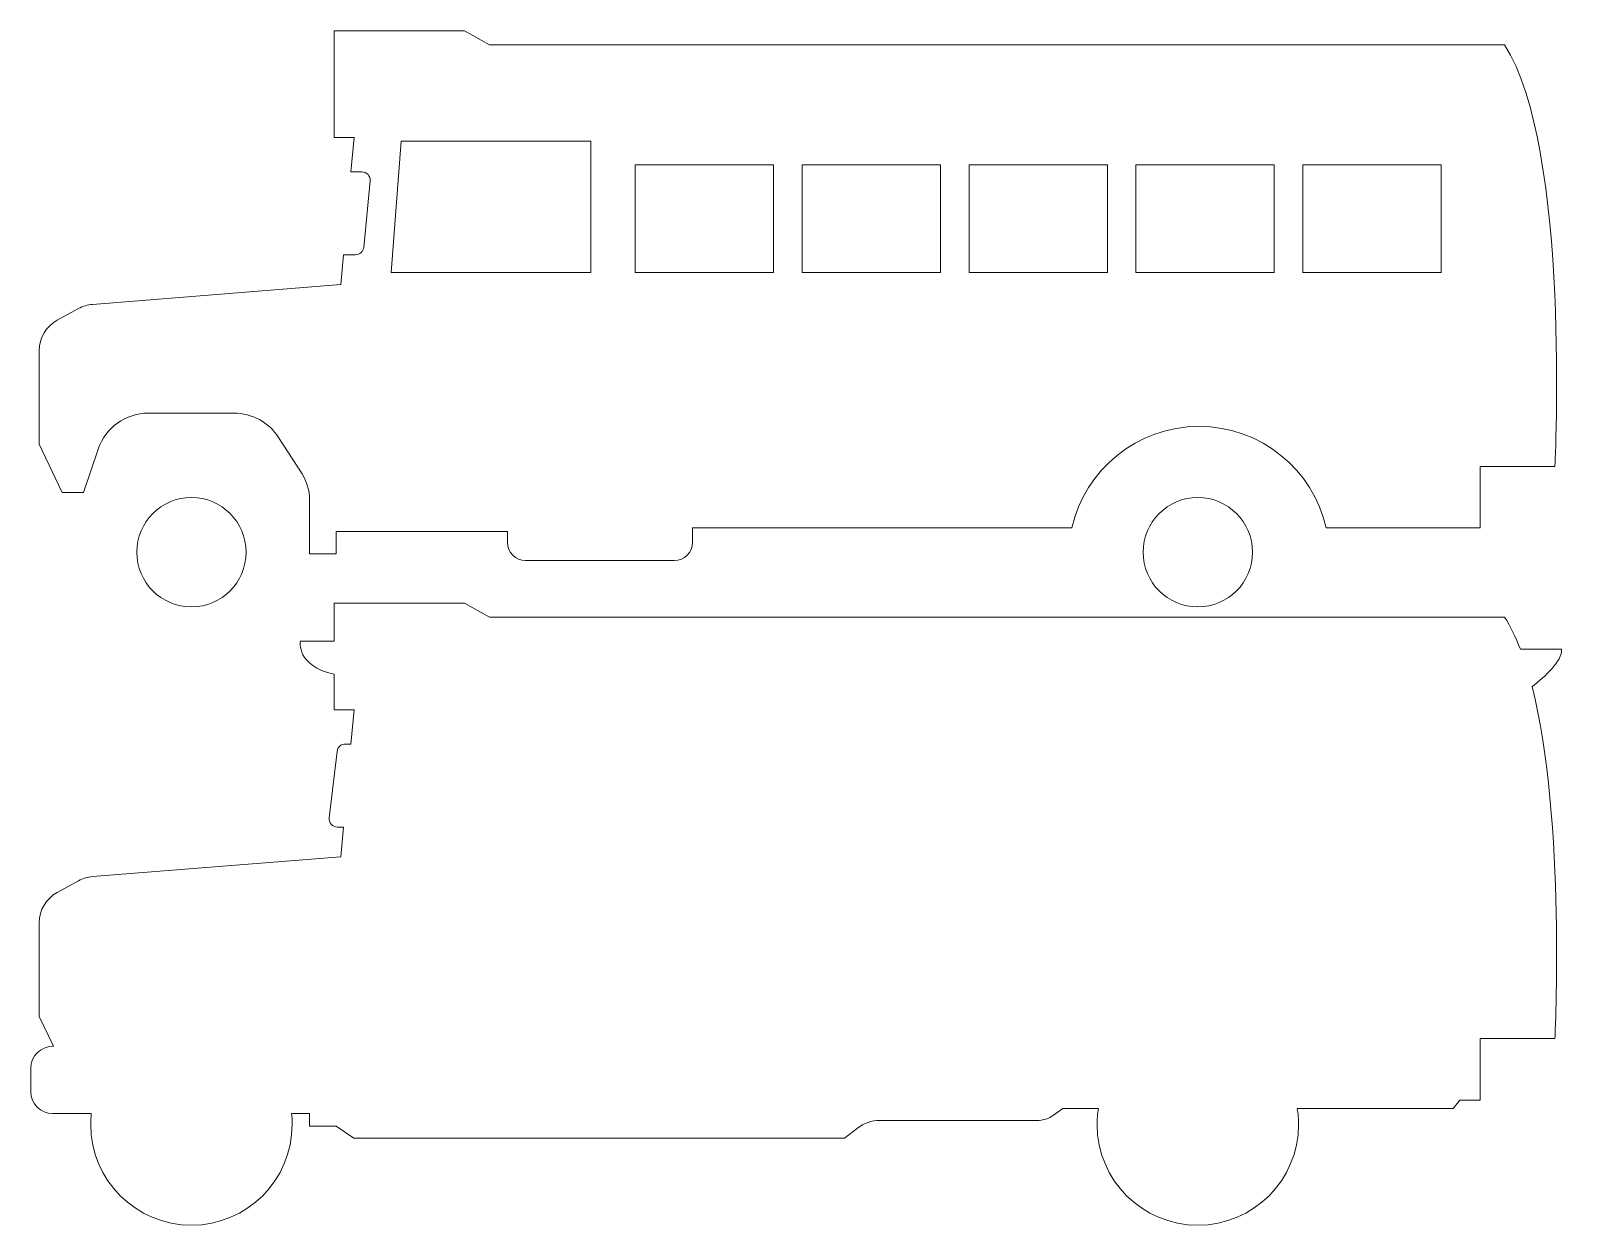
# Model space of a CAD drawing. Header units: inches. Extents: x -0.79 to 4.83, y -3.15 to 1.21.
import ezdxf

# ---------------------------------------------------------------- set-up
doc = ezdxf.new("R2010")
doc.units = ezdxf.units.IN
doc.header["$MEASUREMENT"] = 0
doc.layers.add('Bus', color=7, linetype='Continuous', lineweight=0)

msp = doc.modelspace()

# ---------------------------------------------------------------- linework, layer by layer
at = {"layer": 'Bus', "color": 5, "lineweight": 18, "true_color": 0x0000ff}
msp.add_circle((-0.1997, -0.6916), 0.1994, dxfattribs=at)
at = {"layer": 'Bus', "color": 18, "lineweight": 18, "true_color": 0x000000}
msp.add_circle((3.4704, -0.6916), 0.1994, dxfattribs=at)
for points, knots in [([(4.5888, 1.1581), (4.5888, 1.1581), (0.8875, 1.1581), (0.8875, 1.1581), (0.8875, 1.1581), (0.7957, 1.2095), (0.7957, 1.2095), (0.7957, 1.2095), (0.3203, 1.2095), (0.3203, 1.2095), (0.3203, 1.2095), (0.3203, 0.8205), (0.3203, 0.8205), (0.3203, 0.8205), (0.3932, 0.8205), (0.3932, 0.8205), (0.3932, 0.8205), (0.382, 0.6953), (0.382, 0.6953), (0.382, 0.6953), (0.4219, 0.6953), (0.4219, 0.6953), (0.4397, 0.6953), (0.4536, 0.68), (0.4519, 0.6623), (0.4519, 0.6623), (0.4286, 0.42), (0.4286, 0.42), (0.4271, 0.4046), (0.4141, 0.3928), (0.3986, 0.3928), (0.3986, 0.3928), (0.355, 0.3928), (0.355, 0.3928), (0.355, 0.3928), (0.3453, 0.2843), (0.3453, 0.2843), (0.3453, 0.2843), (-0.5603, 0.2121), (-0.5603, 0.2121), (-0.5781, 0.2107), (-0.5955, 0.2055), (-0.6111, 0.1969), (-0.6111, 0.1969), (-0.6891, 0.1542), (-0.6891, 0.1542), (-0.7296, 0.132), (-0.7548, 0.0894), (-0.7548, 0.0432), (-0.7548, 0.0432), (-0.7548, -0.2978), (-0.7548, -0.2978), (-0.7548, -0.2978), (-0.6711, -0.4734), (-0.6711, -0.4734), (-0.6711, -0.4734), (-0.5928, -0.4734), (-0.5928, -0.4734), (-0.5928, -0.4734), (-0.5399, -0.3164), (-0.5399, -0.3164), (-0.5134, -0.2375), (-0.4395, -0.1844), (-0.3562, -0.1844), (-0.3562, -0.1844), (-0.0449, -0.1844), (-0.0449, -0.1844), (0.0211, -0.1844), (0.0825, -0.2179), (0.1182, -0.2734), (0.1182, -0.2734), (0.2036, -0.4063), (0.2036, -0.4063), (0.2216, -0.4343), (0.2311, -0.4668), (0.2311, -0.5), (0.2311, -0.5), (0.2311, -0.6976), (0.2311, -0.6976), (0.2311, -0.6976), (0.3284, -0.6976), (0.3284, -0.6976), (0.3284, -0.6976), (0.3284, -0.6166), (0.3284, -0.6166), (0.3284, -0.6166), (0.9524, -0.6166), (0.9524, -0.6166), (0.9524, -0.6166), (0.9524, -0.6553), (0.9524, -0.6553), (0.9524, -0.6921), (0.9822, -0.7219), (1.019, -0.7219), (1.019, -0.7219), (1.5611, -0.7219), (1.5611, -0.7219), (1.5979, -0.7219), (1.6277, -0.6921), (1.6277, -0.6553), (1.6277, -0.6553), (1.6277, -0.6031), (1.6277, -0.6031), (1.6277, -0.6031), (3.0113, -0.6031), (3.0113, -0.6031), (3.0592, -0.3912), (3.2485, -0.233), (3.4748, -0.233), (3.7012, -0.233), (3.8904, -0.3912), (3.9384, -0.6031), (3.9384, -0.6031), (4.4997, -0.6031), (4.4997, -0.6031), (4.4997, -0.6031), (4.4997, -0.3789), (4.4997, -0.3789), (4.4997, -0.3789), (4.7725, -0.3789), (4.7725, -0.3789), (4.7725, -0.3789), (4.8319, 0.7827), (4.5888, 1.1581)], [0, 0, 0, 0, 1, 1, 1, 2, 2, 2, 3, 3, 3, 4, 4, 4, 5, 5, 5, 6, 6, 6, 7, 7, 7, 8, 8, 8, 9, 9, 9, 10, 10, 10, 11, 11, 11, 12, 12, 12, 13, 13, 13, 14, 14, 14, 15, 15, 15, 16, 16, 16, 17, 17, 17, 18, 18, 18, 19, 19, 19, 20, 20, 20, 21, 21, 21, 22, 22, 22, 23, 23, 23, 24, 24, 24, 25, 25, 25, 26, 26, 26, 27, 27, 27, 28, 28, 28, 29, 29, 29, 30, 30, 30, 31, 31, 31, 32, 32, 32, 33, 33, 33, 34, 34, 34, 35, 35, 35, 36, 36, 36, 37, 37, 37, 38, 38, 38, 39, 39, 39, 40, 40, 40, 41, 41, 41, 41]), ([(1.2567, 0.3279), (1.2567, 0.3279), (0.5292, 0.3279), (0.5292, 0.3279), (0.5292, 0.3279), (0.5652, 0.807), (0.5652, 0.807), (0.5652, 0.807), (1.2567, 0.807), (1.2567, 0.807), (1.2567, 0.807), (1.2567, 0.3279), (1.2567, 0.3279)], [0, 0, 0, 0, 1, 1, 1, 2, 2, 2, 3, 3, 3, 4, 4, 4, 4]), ([(1.923, 0.3279), (1.923, 0.3279), (1.4188, 0.3279), (1.4188, 0.3279), (1.4188, 0.3279), (1.4188, 0.7205), (1.4188, 0.7205), (1.4188, 0.7205), (1.923, 0.7205), (1.923, 0.7205), (1.923, 0.7205), (1.923, 0.3279), (1.923, 0.3279)], [0, 0, 0, 0, 1, 1, 1, 2, 2, 2, 3, 3, 3, 4, 4, 4, 4]), ([(2.5317, 0.3279), (2.5317, 0.3279), (2.0275, 0.3279), (2.0275, 0.3279), (2.0275, 0.3279), (2.0275, 0.7205), (2.0275, 0.7205), (2.0275, 0.7205), (2.5317, 0.7205), (2.5317, 0.7205), (2.5317, 0.7205), (2.5317, 0.3279), (2.5317, 0.3279)], [0, 0, 0, 0, 1, 1, 1, 2, 2, 2, 3, 3, 3, 4, 4, 4, 4]), ([(3.1404, 0.3279), (3.1404, 0.3279), (2.6362, 0.3279), (2.6362, 0.3279), (2.6362, 0.3279), (2.6362, 0.7205), (2.6362, 0.7205), (2.6362, 0.7205), (3.1404, 0.7205), (3.1404, 0.7205), (3.1404, 0.7205), (3.1404, 0.3279), (3.1404, 0.3279)], [0, 0, 0, 0, 1, 1, 1, 2, 2, 2, 3, 3, 3, 4, 4, 4, 4]), ([(3.7491, 0.3279), (3.7491, 0.3279), (3.2449, 0.3279), (3.2449, 0.3279), (3.2449, 0.3279), (3.2449, 0.7205), (3.2449, 0.7205), (3.2449, 0.7205), (3.7491, 0.7205), (3.7491, 0.7205), (3.7491, 0.7205), (3.7491, 0.3279), (3.7491, 0.3279)], [0, 0, 0, 0, 1, 1, 1, 2, 2, 2, 3, 3, 3, 4, 4, 4, 4]), ([(4.3578, 0.3279), (4.3578, 0.3279), (3.8535, 0.3279), (3.8535, 0.3279), (3.8535, 0.3279), (3.8535, 0.7205), (3.8535, 0.7205), (3.8535, 0.7205), (4.3578, 0.7205), (4.3578, 0.7205), (4.3578, 0.7205), (4.3578, 0.3279), (4.3578, 0.3279)], [0, 0, 0, 0, 1, 1, 1, 2, 2, 2, 3, 3, 3, 4, 4, 4, 4])]:
    msp.add_open_spline(points, degree=3, knots=knots, dxfattribs=at)
at = {"layer": 'Bus', "color": 30, "lineweight": 18, "true_color": 0xff6400}
msp.add_open_spline([(4.7972, -1.0452), (4.7972, -1.0452), (4.6465, -1.0452), (4.6465, -1.0452), (4.6295, -1.001), (4.6104, -0.9615), (4.5888, -0.9282), (4.5888, -0.9282), (0.8875, -0.9282), (0.8875, -0.9282), (0.8875, -0.9282), (0.7957, -0.8769), (0.7957, -0.8769), (0.7957, -0.8769), (0.3203, -0.8769), (0.3203, -0.8769), (0.3203, -0.8769), (0.3203, -1.0164), (0.3203, -1.0164), (0.3203, -1.0164), (0.1978, -1.0164), (0.1978, -1.0164), (0.1978, -1.0164), (0.1816, -1.1067), (0.3203, -1.1366), (0.3203, -1.1366), (0.3203, -1.2659), (0.3203, -1.2659), (0.3203, -1.2659), (0.3932, -1.2659), (0.3932, -1.2659), (0.3932, -1.2659), (0.382, -1.391), (0.382, -1.391), (0.382, -1.391), (0.3614, -1.391), (0.3614, -1.391), (0.3462, -1.391), (0.3333, -1.4024), (0.3315, -1.4176), (0.3315, -1.4176), (0.3027, -1.6599), (0.3027, -1.6599), (0.3005, -1.6778), (0.3145, -1.6936), (0.3326, -1.6936), (0.3326, -1.6936), (0.355, -1.6936), (0.355, -1.6936), (0.355, -1.6936), (0.3453, -1.8021), (0.3453, -1.8021), (0.3453, -1.8021), (-0.5603, -1.8742), (-0.5603, -1.8742), (-0.5781, -1.8756), (-0.5955, -1.8808), (-0.6111, -1.8894), (-0.6111, -1.8894), (-0.6891, -1.9321), (-0.6891, -1.9321), (-0.7296, -1.9544), (-0.7548, -1.9969), (-0.7548, -2.0432), (-0.7548, -2.0432), (-0.7548, -2.3842), (-0.7548, -2.3842), (-0.7548, -2.3842), (-0.7029, -2.4931), (-0.7029, -2.4931), (-0.7029, -2.4931), (-0.7062, -2.4931), (-0.7062, -2.4931), (-0.75, -2.4931), (-0.7854, -2.5286), (-0.7854, -2.5724), (-0.7854, -2.5724), (-0.7854, -2.6588), (-0.7854, -2.6588), (-0.7854, -2.7026), (-0.75, -2.738), (-0.7062, -2.738), (-0.7062, -2.738), (-0.5649, -2.738), (-0.5649, -2.738), (-0.5663, -2.7511), (-0.5671, -2.7644), (-0.5671, -2.7779), (-0.5671, -2.9808), (-0.4026, -3.1453), (-0.1997, -3.1453), (0.0032, -3.1453), (0.1677, -2.9808), (0.1677, -2.7779), (0.1677, -2.7644), (0.1669, -2.7511), (0.1655, -2.738), (0.1655, -2.738), (0.2311, -2.738), (0.2311, -2.738), (0.2311, -2.738), (0.2311, -2.784), (0.2311, -2.784), (0.2311, -2.784), (0.3284, -2.784), (0.3284, -2.784), (0.3284, -2.784), (0.3923, -2.8281), (0.3923, -2.8281), (0.3923, -2.8281), (2.1824, -2.8281), (2.1824, -2.8281), (2.1824, -2.8281), (2.2292, -2.7914), (2.2292, -2.7914), (2.2525, -2.7732), (2.2813, -2.7633), (2.3109, -2.7633), (2.3109, -2.7633), (2.8842, -2.7633), (2.8842, -2.7633), (2.9056, -2.7633), (2.9265, -2.7566), (2.9439, -2.7443), (2.9439, -2.7443), (2.9783, -2.72), (2.9783, -2.72), (2.9783, -2.72), (3.1076, -2.72), (3.1076, -2.72), (3.1046, -2.7389), (3.103, -2.7582), (3.103, -2.7779), (3.103, -2.9808), (3.2675, -3.1453), (3.4704, -3.1453), (3.6733, -3.1453), (3.8378, -2.9808), (3.8378, -2.7779), (3.8378, -2.7582), (3.8362, -2.7389), (3.8332, -2.72), (3.8332, -2.72), (4.401, -2.72), (4.401, -2.72), (4.401, -2.72), (4.4258, -2.6894), (4.4258, -2.6894), (4.4258, -2.6894), (4.4997, -2.6894), (4.4997, -2.6894), (4.4997, -2.6894), (4.4997, -2.4652), (4.4997, -2.4652), (4.4997, -2.4652), (4.7725, -2.4652), (4.7725, -2.4652), (4.7725, -2.4652), (4.8133, -1.6684), (4.6892, -1.1814), (4.7356, -1.146), (4.7995, -1.089), (4.7972, -1.0452)], degree=3, knots=[0, 0, 0, 0, 1, 1, 1, 2, 2, 2, 3, 3, 3, 4, 4, 4, 5, 5, 5, 6, 6, 6, 7, 7, 7, 8, 8, 8, 9, 9, 9, 10, 10, 10, 11, 11, 11, 12, 12, 12, 13, 13, 13, 14, 14, 14, 15, 15, 15, 16, 16, 16, 17, 17, 17, 18, 18, 18, 19, 19, 19, 20, 20, 20, 21, 21, 21, 22, 22, 22, 23, 23, 23, 24, 24, 24, 25, 25, 25, 26, 26, 26, 27, 27, 27, 28, 28, 28, 29, 29, 29, 30, 30, 30, 31, 31, 31, 32, 32, 32, 33, 33, 33, 34, 34, 34, 35, 35, 35, 36, 36, 36, 37, 37, 37, 38, 38, 38, 39, 39, 39, 40, 40, 40, 41, 41, 41, 42, 42, 42, 43, 43, 43, 44, 44, 44, 45, 45, 45, 46, 46, 46, 47, 47, 47, 48, 48, 48, 49, 49, 49, 50, 50, 50, 51, 51, 51, 52, 52, 52, 53, 53, 53, 54, 54, 54, 54], dxfattribs=at)

doc.saveas('drawing.dxf')
